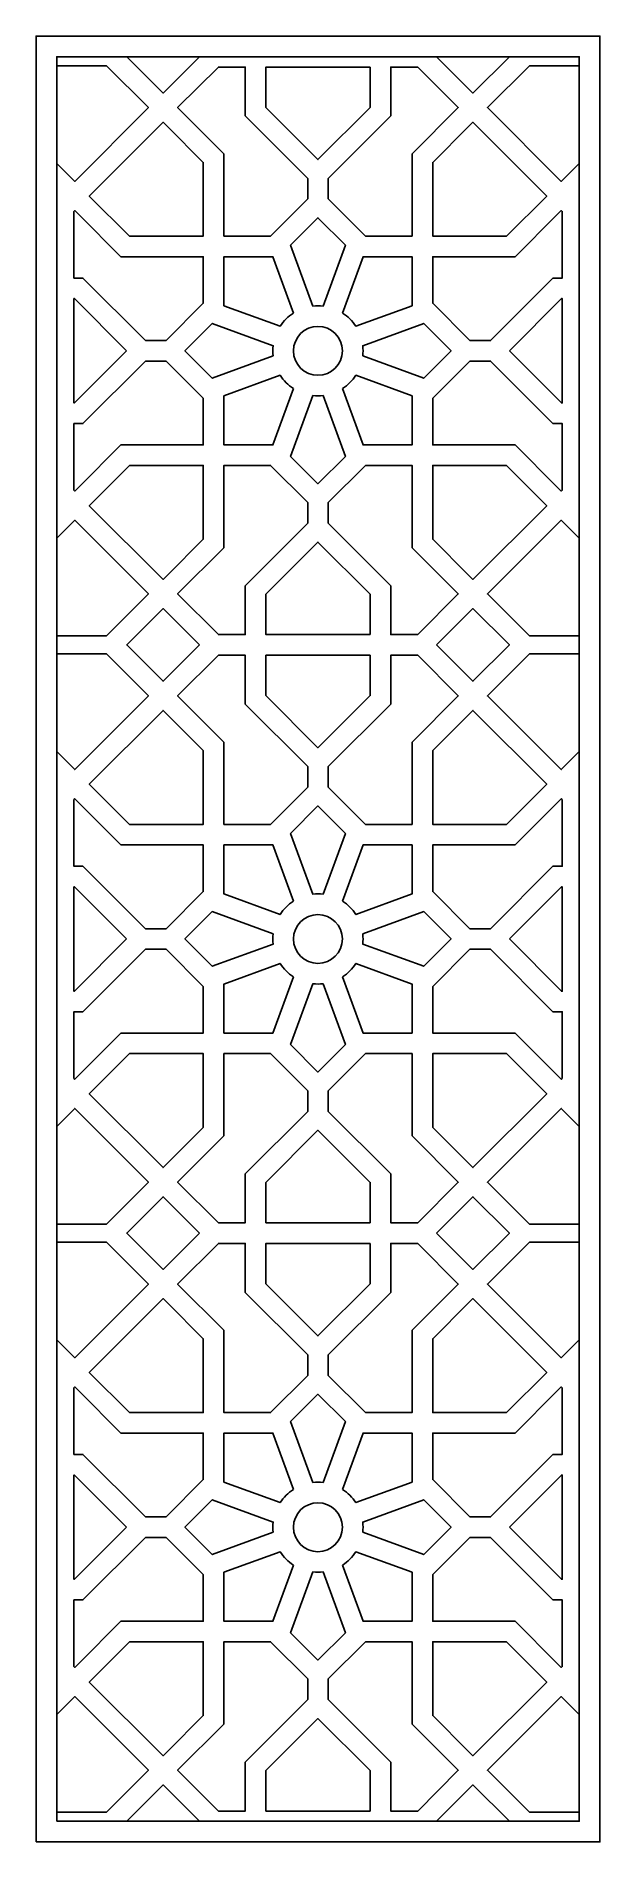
# Model space of a CAD drawing. Extents: x 1620 to 2189, y 122 to 1945.
import ezdxf

# ---------------------------------------------------------------- set-up
doc = ezdxf.new("R2010")
doc.units = 0
doc.layers.add('LAYER_01', color=7, linetype='CONTINUOUS')

msp = doc.modelspace()

# ---------------------------------------------------------------- linework, layer by layer
at = {"layer": 'LAYER_01'}
for points in [[(1620, 121.9), (2188.8, 121.9), (2188.8, 1944.8), (1620, 1944.8)], [(1640.8, 142.7), (2168, 142.7), (2168, 1924), (1640.8, 1924)], [(1691.1, 1914.9), (1640.8, 1914.9), (1640.8, 1816.3), (1659, 1798.2), (1733.4, 1872.6)], [(2117.7, 1914.9), (2168, 1914.9), (2168, 1816.3), (2149.9, 1798.2), (2075.4, 1872.6)], [(1809.5, 1825.9), (1762.8, 1872.6), (1803.9, 1913.6), (1831, 1913.6), (1831, 1864.3), (1894, 1801.2), (1894, 1780.4), (1856.5, 1742.9), (1809.5, 1742.9)], [(1957.1, 1913.6), (1957.1, 1872.9), (1904.4, 1820.2), (1851.8, 1872.9), (1851.8, 1913.6)], [(1999.4, 1825.9), (2046, 1872.6), (2005, 1913.6), (1977.9, 1913.6), (1977.9, 1864.3), (1914.8, 1801.2), (1914.8, 1780.4), (1952.4, 1742.9), (1999.4, 1742.9)], [(1714.2, 1742.9), (1788.7, 1742.9), (1788.7, 1817.3), (1752.5, 1853.5), (1748.1, 1857.9), (1673.7, 1783.4)], [(2094.6, 1742.9), (2020.2, 1742.9), (2020.2, 1817.3), (2056.3, 1853.5), (2060.7, 1857.9), (2135.2, 1783.4)], [(1663.4, 1764.4), (1705.6, 1722.1), (1788.7, 1722.1), (1788.7, 1675.1), (1751.1, 1637.5), (1730.4, 1637.5), (1667.3, 1700.6), (1658.1, 1700.6), (1658.1, 1767.9), (1659, 1768.7)], [(2145.5, 1764.4), (2103.2, 1722.1), (2020.2, 1722.1), (2020.2, 1675.1), (2057.7, 1637.5), (2078.5, 1637.5), (2141.5, 1700.6), (2150.8, 1700.6), (2150.8, 1767.9), (2149.9, 1768.7)], [(1711.3, 1627.1), (1658.7, 1574.5), (1658.1, 1574.5), (1658.1, 1679.8), (1658.7, 1679.8)], [(2097.5, 1627.1), (2150.1, 1574.5), (2150.8, 1574.5), (2150.8, 1679.8), (2150.1, 1679.8)], [(1663.4, 1489.9), (1705.6, 1532.2), (1788.7, 1532.2), (1788.7, 1579.2), (1751.1, 1616.7), (1730.4, 1616.7), (1667.3, 1553.7), (1658.1, 1553.7), (1658.1, 1486.4), (1659, 1485.6)], [(2145.5, 1489.9), (2103.2, 1532.2), (2020.2, 1532.2), (2020.2, 1579.2), (2057.7, 1616.7), (2078.5, 1616.7), (2141.5, 1553.7), (2150.8, 1553.7), (2150.8, 1486.4), (2149.9, 1485.6)], [(1714.2, 1511.4), (1788.7, 1511.4), (1788.7, 1437), (1752.5, 1400.8), (1748.1, 1396.4), (1673.7, 1470.8)], [(1809.5, 1428.4), (1762.8, 1381.7), (1803.9, 1340.7), (1831, 1340.7), (1831, 1390), (1894, 1453.1), (1894, 1473.9), (1856.5, 1511.4), (1809.5, 1511.4)], [(1999.4, 1428.4), (2046, 1381.7), (2005, 1340.7), (1977.9, 1340.7), (1977.9, 1390), (1914.8, 1453.1), (1914.8, 1473.9), (1952.4, 1511.4), (1999.4, 1511.4)], [(2094.6, 1511.4), (2020.2, 1511.4), (2020.2, 1437), (2056.3, 1400.8), (2060.7, 1396.4), (2135.2, 1470.8)], [(1691.1, 1339.4), (1640.8, 1339.4), (1640.8, 1438), (1659, 1456.1), (1733.4, 1381.7)], [(2117.7, 1339.4), (2168, 1339.4), (2168, 1438), (2149.9, 1456.1), (2075.4, 1381.7)], [(1957.1, 1340.7), (1957.1, 1381.4), (1904.4, 1434.1), (1851.8, 1381.4), (1851.8, 1340.7)], [(1784.9, 1330.3), (1748.1, 1367), (1711.4, 1330.3), (1748.1, 1293.5)], [(2024, 1330.3), (2060.7, 1367), (2097.5, 1330.3), (2060.7, 1293.5)], [(1691.1, 1321.1), (1640.8, 1321.1), (1640.8, 1222.6), (1659, 1204.4), (1733.4, 1278.8)], [(1809.5, 1232.2), (1762.8, 1278.8), (1803.9, 1319.9), (1831, 1319.9), (1831, 1270.5), (1894, 1207.5), (1894, 1186.7), (1856.5, 1149.1), (1809.5, 1149.1)], [(1957.1, 1319.9), (1957.1, 1279.1), (1904.4, 1226.5), (1851.8, 1279.1), (1851.8, 1319.9)], [(1999.4, 1232.2), (2046, 1278.8), (2005, 1319.9), (1977.9, 1319.9), (1977.9, 1270.5), (1914.8, 1207.5), (1914.8, 1186.7), (1952.4, 1149.1), (1999.4, 1149.1)], [(2117.7, 1321.1), (2168, 1321.1), (2168, 1222.6), (2149.9, 1204.4), (2075.4, 1278.8)], [(1714.2, 1149.1), (1788.7, 1149.1), (1788.7, 1223.6), (1752.5, 1259.7), (1748.1, 1264.1), (1673.7, 1189.7)], [(2094.6, 1149.1), (2020.2, 1149.1), (2020.2, 1223.6), (2056.3, 1259.7), (2060.7, 1264.1), (2135.2, 1189.7)], [(1663.4, 1170.6), (1705.6, 1128.3), (1788.7, 1128.3), (1788.7, 1081.3), (1751.1, 1043.8), (1730.4, 1043.8), (1667.3, 1106.8), (1658.1, 1106.8), (1658.1, 1174.1), (1659, 1175)], [(2145.5, 1170.6), (2103.2, 1128.3), (2020.2, 1128.3), (2020.2, 1081.3), (2057.7, 1043.8), (2078.5, 1043.8), (2141.5, 1106.8), (2150.8, 1106.8), (2150.8, 1174.1), (2149.9, 1175)], [(1711.3, 1033.4), (1658.7, 1086), (1658.1, 1086), (1658.1, 980.7), (1658.7, 980.7)], [(2097.5, 1033.4), (2150.1, 1086), (2150.8, 1086), (2150.8, 980.7), (2150.1, 980.7)], [(1663.4, 896.2), (1705.6, 938.4), (1788.7, 938.4), (1788.7, 985.4), (1751.1, 1023), (1730.4, 1023), (1667.3, 960), (1658.1, 960), (1658.1, 892.7), (1659, 891.8)], [(2145.5, 896.2), (2103.2, 938.4), (2020.2, 938.4), (2020.2, 985.4), (2057.7, 1023), (2078.5, 1023), (2141.5, 960), (2150.8, 960), (2150.8, 892.7), (2149.9, 891.8)], [(1714.2, 917.7), (1788.7, 917.7), (1788.7, 843.2), (1752.5, 807), (1748.1, 802.6), (1673.7, 877.1)], [(1809.5, 834.6), (1762.8, 787.9), (1803.9, 746.9), (1831, 746.9), (1831, 796.3), (1894, 859.3), (1894, 880.1), (1856.5, 917.7), (1809.5, 917.7)], [(1999.4, 834.6), (2046, 787.9), (2005, 746.9), (1977.9, 746.9), (1977.9, 796.3), (1914.8, 859.3), (1914.8, 880.1), (1952.4, 917.7), (1999.4, 917.7)], [(2094.6, 917.7), (2020.2, 917.7), (2020.2, 843.2), (2056.3, 807), (2060.7, 802.6), (2135.2, 877.1)], [(1691.1, 745.6), (1640.8, 745.6), (1640.8, 844.2), (1659, 862.4), (1733.4, 787.9)], [(2117.7, 745.6), (2168, 745.6), (2168, 844.2), (2149.9, 862.4), (2075.4, 787.9)], [(1957.1, 746.9), (1957.1, 787.7), (1904.4, 840.3), (1851.8, 787.7), (1851.8, 746.9)], [(1784.9, 736.5), (1748.1, 699.8), (1711.4, 736.5), (1748.1, 773.2)], [(2024, 736.5), (2060.7, 699.8), (2097.5, 736.5), (2060.7, 773.2)], [(1691.1, 727.4), (1640.8, 727.4), (1640.8, 628.8), (1659, 610.6), (1733.4, 685.1)], [(1809.5, 638.4), (1762.8, 685.1), (1803.9, 726.1), (1831, 726.1), (1831, 676.7), (1894, 613.7), (1894, 592.9), (1856.5, 555.4), (1809.5, 555.4)], [(1957.1, 726.1), (1957.1, 685.4), (1904.4, 632.7), (1851.8, 685.4), (1851.8, 726.1)], [(1999.4, 638.4), (2046, 685.1), (2005, 726.1), (1977.9, 726.1), (1977.9, 676.7), (1914.8, 613.7), (1914.8, 592.9), (1952.4, 555.4), (1999.4, 555.4)], [(2117.7, 727.4), (2168, 727.4), (2168, 628.8), (2149.9, 610.6), (2075.4, 685.1)], [(1714.2, 555.4), (1788.7, 555.4), (1788.7, 629.8), (1752.5, 666), (1748.1, 670.4), (1673.7, 595.9)], [(2094.6, 555.4), (2020.2, 555.4), (2020.2, 629.8), (2056.3, 666), (2060.7, 670.4), (2135.2, 595.9)], [(1663.4, 576.8), (1705.6, 534.6), (1788.7, 534.6), (1788.7, 487.6), (1751.1, 450), (1730.4, 450), (1667.3, 513.1), (1658.1, 513.1), (1658.1, 580.3), (1659, 581.2)], [(2145.5, 576.8), (2103.2, 534.6), (2020.2, 534.6), (2020.2, 487.6), (2057.7, 450), (2078.5, 450), (2141.5, 513.1), (2150.8, 513.1), (2150.8, 580.3), (2149.9, 581.2)], [(1711.3, 439.6), (1658.7, 387), (1658.1, 387), (1658.1, 492.3), (1658.7, 492.3)], [(2097.5, 439.6), (2150.1, 387), (2150.8, 387), (2150.8, 492.3), (2150.1, 492.3)], [(1663.4, 302.4), (1705.6, 344.7), (1788.7, 344.7), (1788.7, 391.7), (1751.1, 429.2), (1730.4, 429.2), (1667.3, 366.2), (1658.1, 366.2), (1658.1, 298.9), (1659, 298)], [(2145.5, 302.4), (2103.2, 344.7), (2020.2, 344.7), (2020.2, 391.7), (2057.7, 429.2), (2078.5, 429.2), (2141.5, 366.2), (2150.8, 366.2), (2150.8, 298.9), (2149.9, 298)], [(1714.2, 323.9), (1788.7, 323.9), (1788.7, 249.5), (1752.5, 213.3), (1748.1, 208.9), (1673.7, 283.3)], [(1809.5, 240.8), (1762.8, 194.2), (1803.9, 153.1), (1831, 153.1), (1831, 202.5), (1894, 265.6), (1894, 286.4), (1856.5, 323.9), (1809.5, 323.9)], [(1999.4, 240.8), (2046, 194.2), (2005, 153.1), (1977.9, 153.1), (1977.9, 202.5), (1914.8, 265.6), (1914.8, 286.4), (1952.4, 323.9), (1999.4, 323.9)], [(2094.6, 323.9), (2020.2, 323.9), (2020.2, 249.5), (2056.3, 213.3), (2060.7, 208.9), (2135.2, 283.3)], [(1691.1, 151.9), (1640.8, 151.9), (1640.8, 250.5), (1659, 268.6), (1733.4, 194.2)], [(2117.7, 151.9), (2168, 151.9), (2168, 250.5), (2149.9, 268.6), (2075.4, 194.2)], [(1957.1, 153.1), (1957.1, 193.9), (1904.4, 246.5), (1851.8, 193.9), (1851.8, 153.1)]]:
    msp.add_lwpolyline(points, close=True, dxfattribs=at)
for points in [[(1784.9, 1924), (1748.1, 1887.3), (1711.4, 1924)], [(2024, 1924), (2060.7, 1887.3), (2097.5, 1924)], [(1784.9, 142.7), (1748.1, 179.5), (1711.4, 142.7)], [(2024, 142.7), (2060.7, 179.5), (2097.5, 142.7)]]:
    msp.add_lwpolyline(points, dxfattribs=at)
for points in [[(1909.6, 1672.3, 0.056769), (1899.3, 1672.3), (1876.8, 1733.8), (1904.4, 1761.4), (1932.1, 1733.8)], [(1879.7, 1665.3, 0.105741), (1866.2, 1651.9), (1809.5, 1672.6), (1809.5, 1722.1), (1858.9, 1722.1)], [(1929.2, 1665.3, -0.105741), (1942.6, 1651.9), (1999.4, 1672.6), (1999.4, 1722.1), (1949.9, 1722.1)], [(1859.2, 1622, -0.056769), (1859.2, 1632.3), (1797.8, 1654.8), (1770.2, 1627.1), (1797.8, 1599.5)], [(1949.6, 1622), (2011.1, 1599.5), (2038.7, 1627.1), (2011.1, 1654.8), (1949.6, 1632.3, -0.056769)], [(1879.7, 1589, -0.105741), (1866.2, 1602.4), (1809.5, 1581.6), (1809.5, 1532.2), (1858.9, 1532.2)], [(1929.2, 1589, 0.105741), (1942.6, 1602.4), (1999.4, 1581.6), (1999.4, 1532.2), (1949.9, 1532.2)], [(1909.6, 1582, -0.056769), (1899.3, 1582), (1876.8, 1520.5), (1904.4, 1492.9), (1932.1, 1520.5)], [(1909.6, 1078.6, 0.056769), (1899.3, 1078.6), (1876.8, 1140), (1904.4, 1167.7), (1932.1, 1140)], [(1879.7, 1071.6, 0.105741), (1866.2, 1058.1), (1809.5, 1078.9), (1809.5, 1128.3), (1858.9, 1128.3)], [(1929.2, 1071.6, -0.105741), (1942.6, 1058.1), (1999.4, 1078.9), (1999.4, 1128.3), (1949.9, 1128.3)], [(1859.2, 1038.5, 0.056769), (1859.2, 1028.2), (1797.8, 1005.8), (1770.2, 1033.4), (1797.8, 1061)], [(1949.6, 1038.5), (2011.1, 1061), (2038.7, 1033.4), (2011.1, 1005.8), (1949.6, 1028.2, 0.056769)], [(1879.7, 995.2, -0.105741), (1866.2, 1008.7), (1809.5, 987.9), (1809.5, 938.4), (1858.9, 938.4)], [(1929.2, 995.2, 0.105741), (1942.6, 1008.7), (1999.4, 987.9), (1999.4, 938.4), (1949.9, 938.4)], [(1909.6, 988.2, -0.056769), (1899.3, 988.2), (1876.8, 926.8), (1904.4, 899.1), (1932.1, 926.8)], [(1909.6, 484.8, 0.056769), (1899.3, 484.8), (1876.8, 546.3), (1904.4, 573.9), (1932.1, 546.3)], [(1879.7, 477.8, 0.105741), (1866.2, 464.4), (1809.5, 485.1), (1809.5, 534.6), (1858.9, 534.6)], [(1929.2, 477.8, -0.105741), (1942.6, 464.4), (1999.4, 485.1), (1999.4, 534.6), (1949.9, 534.6)], [(1859.2, 434.5, -0.056769), (1859.2, 444.8), (1797.8, 467.3), (1770.2, 439.6), (1797.8, 412)], [(1949.6, 434.5), (2011.1, 412), (2038.7, 439.6), (2011.1, 467.3), (1949.6, 444.8, -0.056769)], [(1879.7, 401.4, -0.105741), (1866.2, 414.9), (1809.5, 394.1), (1809.5, 344.7), (1858.9, 344.7)], [(1929.2, 401.4, 0.105741), (1942.6, 414.9), (1999.4, 394.1), (1999.4, 344.7), (1949.9, 344.7)], [(1909.6, 394.4, -0.056769), (1899.3, 394.4), (1876.8, 333), (1904.4, 305.4), (1932.1, 333)]]:
    msp.add_lwpolyline(points, format="xyb", close=True, dxfattribs=at)
at = {"layer": 'LAYER_01', "extrusion": (0, 0, -1)}
for centre in [(-1904.4, 1627.1), (-1904.4, 439.6)]:
    msp.add_circle(centre, 24.7, dxfattribs=at)
at = {"layer": 'LAYER_01'}
msp.add_circle((1904.4, 1033.4), 24.7, dxfattribs=at)

doc.saveas('drawing.dxf')
